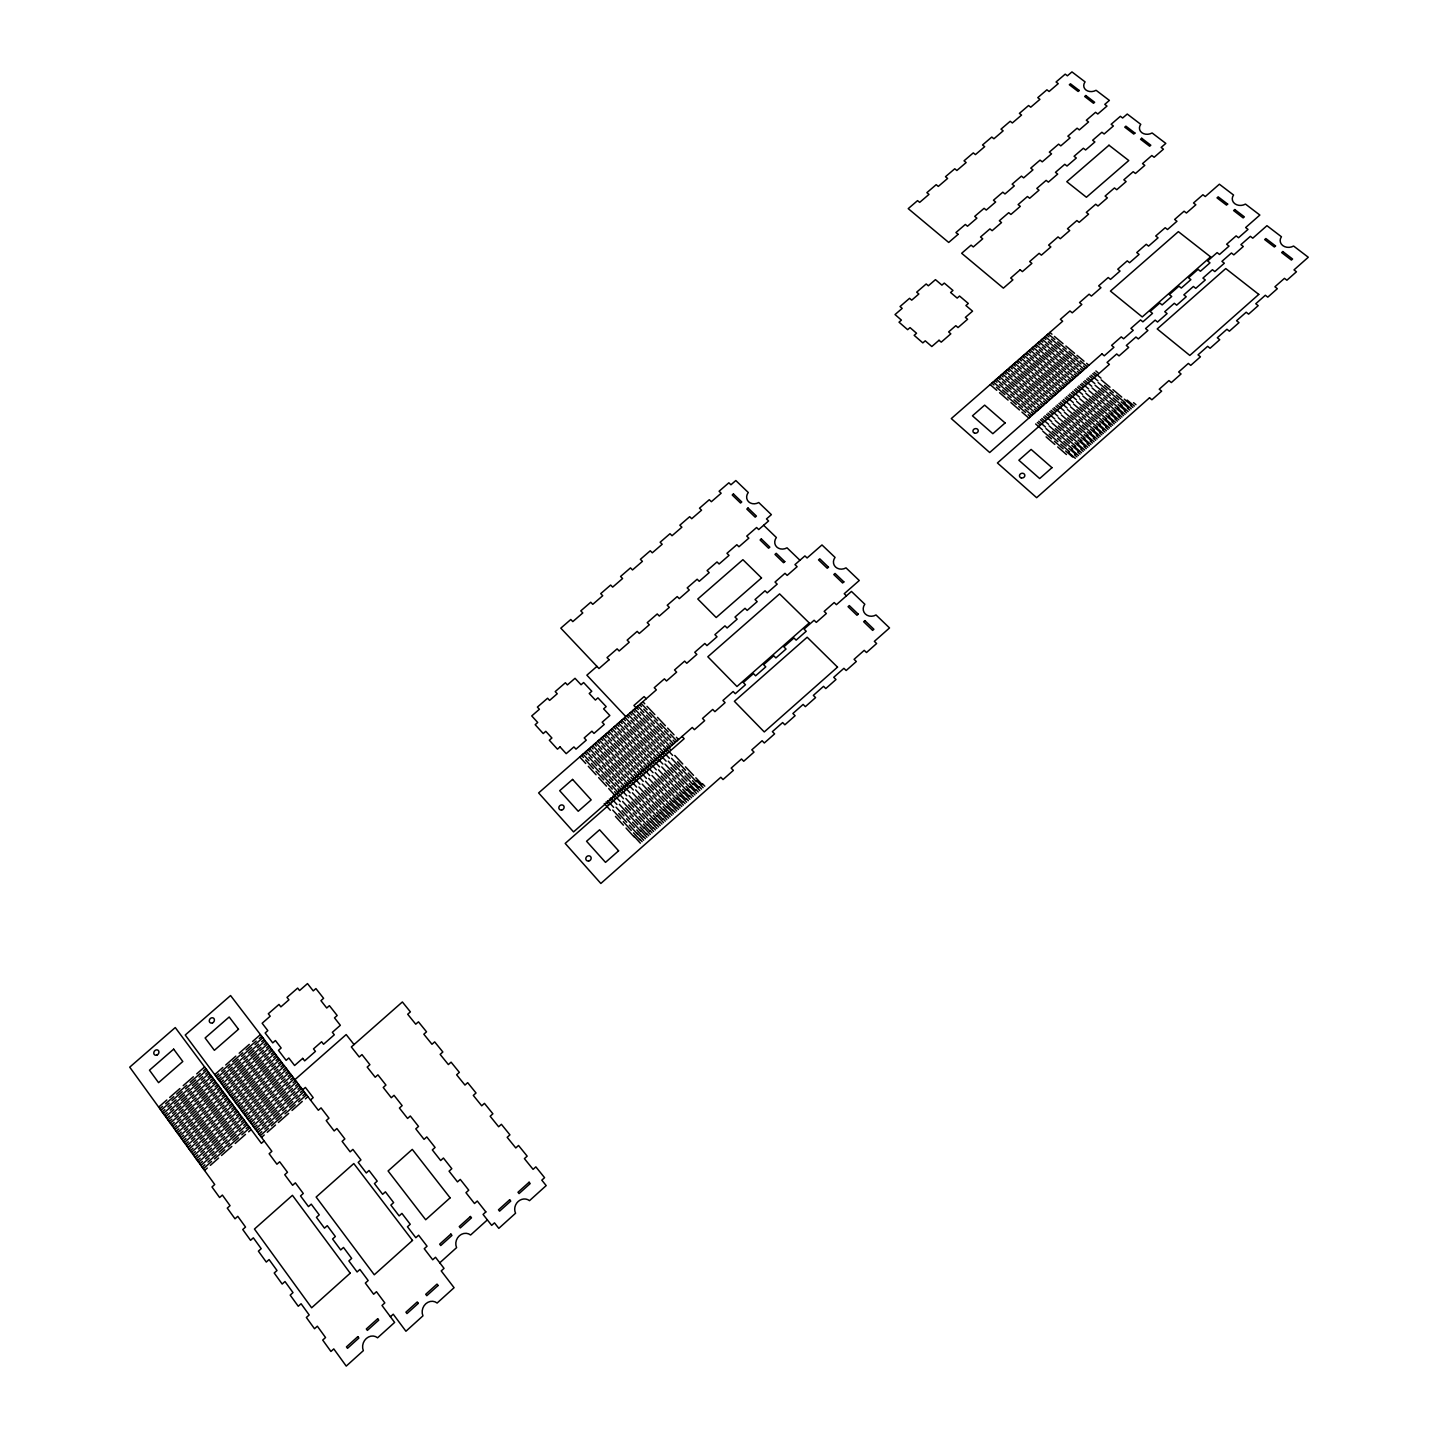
<?xml version="1.0" encoding="UTF-8"?>
<svg xmlns="http://www.w3.org/2000/svg" width="1438" height="1438" viewBox="0 0 1438 1438"><rect width="100%" height="100%" fill="white"/><g stroke="black" fill="none" stroke-linecap="round" stroke-linejoin="round"><path stroke-width="1.5" d="M439.776 1262.798L456.601 1247.627A9.796 8.808 -62 0 1 459.333 1235.799A9.796 8.808 -62 0 1 470.603 1235.008L487.374 1219.891M390.399 1316.759L393.239 1314.206L405.929 1331.246L422.952 1315.842A9.976 8.898 -64.9 0 1 425.774 1303.781A9.976 8.898 -64.9 0 1 437.116 1303.044L454.084 1287.711L441.214 1270.904L444.036 1268.37L435.516 1257.261L432.712 1259.778L424.246 1248.723L427.05 1246.207L418.62 1235.206L415.834 1237.723L407.457 1226.776L410.243 1224.277L401.921 1213.402L399.135 1215.901L390.866 1205.08L393.635 1202.599L385.402 1191.832L382.634 1194.313L374.437 1183.6L377.205 1181.137L369.045 1170.496L366.295 1172.959L358.188 1162.371L360.938 1159.927L352.885 1149.393L350.135 1151.838L342.118 1141.359L344.868 1138.932L336.887 1128.524L334.155 1130.951L326.21 1120.579L328.96 1118.171L321.051 1107.871L318.337 1110.28L230.565 995.545L185.232 1035.018L271.872 1151.317L269.14 1153.743L276.923 1164.205L279.673 1161.778L287.492 1172.276L284.742 1174.72L292.615 1185.289L295.365 1182.845L303.274 1193.468L300.524 1195.931L308.469 1206.608L311.237 1204.145L319.236 1214.876L316.45 1217.357L324.485 1228.16L327.271 1225.679L335.36 1236.536L332.573 1239.017L340.698 1249.946L343.502 1247.447L351.663 1258.412L348.877 1260.928L357.091 1271.965L359.895 1269.448L368.164 1280.539L365.342 1283.073L373.646 1294.236L376.468 1291.701L384.827 1302.918L382.005 1305.47L394.623 1322.421L377.583 1337.807A10.048 8.844 -65.5 0 0 366.277 1338.526A10.048 8.844 -65.5 0 0 363.347 1350.659L346.234 1366.1L333.778 1348.898L330.938 1351.468L322.705 1340.072L325.545 1337.52L317.331 1326.196L314.509 1328.748L306.366 1317.478L309.188 1314.943L301.081 1303.745L298.259 1306.261L290.188 1295.117L293.01 1292.6L284.994 1281.528L282.172 1284.044L274.209 1273.007L277.013 1270.509L269.086 1259.562L266.282 1262.061L258.391 1251.15L261.195 1248.669L253.34 1237.83L250.554 1240.311L242.752 1229.526L245.538 1227.063L237.773 1216.332L235.005 1218.795L227.276 1208.118L230.044 1205.673L222.369 1195.068L219.601 1197.512L211.979 1186.961L214.729 1184.517L129.726 1067.158L175.256 1027.559L261.392 1143.336L264.143 1140.927M261.5 1137.386L264.233 1134.977M267.27 1132.299L275.503 1125.019M278.397 1122.467L288.643 1113.443M292.022 1110.46L302.25 1101.436M305.377 1098.866L307.912 1096.637M310.482 1100.016L313.196 1097.625L305.395 1087.434L302.681 1089.824M240.883 1109.741L249.08 1102.533M251.974 1099.98L262.165 1091.029M265.527 1088.081L275.701 1079.129M279.062 1076.181L286.953 1069.243M192.638 1154.031L195.388 1151.622M198.426 1148.962L206.677 1141.7M209.571 1139.148L219.834 1130.142M223.214 1127.158L233.441 1118.171M236.587 1115.6L239.103 1113.371M242.141 1111.412L244.855 1109.022M247.875 1106.361L256.072 1099.171M258.966 1096.619L269.14 1087.667M272.519 1084.719L282.675 1075.768M285.785 1073.215L288.301 1071.022M193.788 1155.595L202.039 1148.333M204.951 1145.78L215.215 1136.757M218.594 1133.773L228.84 1124.768M232.237 1121.802L240.164 1114.81M243.292 1112.958L251.488 1105.75M254.382 1103.198L264.574 1094.246M267.953 1091.28L278.127 1082.329M281.488 1079.363L289.38 1072.424M195.011 1157.302L197.761 1154.894M200.799 1152.215L209.049 1144.972M211.961 1142.401L222.225 1133.396M225.604 1130.412L235.85 1121.406M238.978 1118.836L241.512 1116.607M244.55 1114.648L247.264 1112.239M250.284 1109.597L258.498 1102.371M261.374 1099.836L271.566 1090.867M274.946 1087.919L285.101 1078.967M288.229 1076.415L290.746 1074.204M196.161 1158.884L204.412 1151.604M207.324 1149.052L217.587 1140.01M220.985 1137.027L231.23 1128.021M234.628 1125.037L242.573 1118.045M245.7 1116.194L253.915 1108.968M256.791 1106.415L267.001 1097.446M270.38 1094.48L280.554 1085.528M283.915 1082.562L291.824 1075.624M197.383 1160.592L200.134 1158.183M203.171 1155.505L211.44 1148.225M214.352 1145.673L224.616 1136.649M227.995 1133.647L238.241 1124.642M241.386 1122.071L243.921 1119.842M246.959 1117.865L249.673 1115.475M252.711 1112.814L260.907 1105.588M263.801 1103.054L273.993 1094.084M277.372 1091.118L287.546 1082.167M290.674 1079.596L293.172 1077.386M198.534 1162.156L206.802 1154.876M209.714 1152.323L219.978 1143.282M223.375 1140.28L233.639 1131.257M237.036 1128.273L244.981 1121.281M248.109 1119.429L256.324 1112.185M259.217 1109.651L269.427 1100.663M272.807 1097.697L282.998 1088.728M286.36 1085.762L294.269 1078.806M294.916 1079.668L346.181 1034.569L354.036 1044.545M199.774 1163.863L202.506 1161.455M205.562 1158.776L213.831 1151.496M216.743 1148.944L227.006 1139.903M230.404 1136.919L240.649 1127.895M243.795 1125.307L246.329 1123.078M249.367 1121.119L252.099 1118.71M255.119 1116.05L263.334 1108.824M266.228 1106.271L276.42 1097.302M279.799 1094.318L289.991 1085.366M293.1 1082.796L295.617 1080.585M200.907 1165.445L209.193 1158.165M212.105 1155.595L222.387 1146.553M225.784 1143.552L236.048 1134.51M239.445 1131.526L247.39 1124.516M250.518 1122.665L258.75 1115.421M261.644 1112.886L271.854 1103.881M275.233 1100.915L285.425 1091.927M288.804 1088.961L296.713 1082.005M202.147 1167.171L204.897 1164.744M207.953 1162.066L216.221 1154.786M219.133 1152.215L229.415 1143.156M232.812 1140.172L243.058 1131.131M246.204 1128.56L248.738 1126.331M251.794 1124.354L254.508 1121.964M257.546 1119.285L265.76 1112.059M268.654 1109.507L278.864 1100.519M282.243 1097.536L292.435 1088.566M295.563 1085.996L298.079 1083.785M203.297 1168.735L211.566 1161.455M214.496 1158.884L224.777 1149.825M228.175 1146.823L238.456 1137.782M241.854 1134.78L249.817 1127.769M252.944 1125.918L261.177 1118.674M264.071 1116.122L274.281 1107.116M277.66 1104.132L287.87 1095.145M291.249 1092.179L299.158 1085.205M204.538 1170.46L207.288 1168.033M210.343 1165.355L218.612 1158.057M221.524 1155.487L231.806 1146.428M235.221 1143.444L245.485 1134.402M248.63 1131.814L251.165 1129.585M254.202 1127.608L256.935 1125.199M259.972 1122.539L268.187 1115.295M271.081 1112.742L281.309 1103.737M284.688 1100.753L294.88 1091.766M298.008 1089.213L300.524 1086.984M255.371 1129.154L263.603 1121.91M266.497 1119.357L276.725 1110.334M280.104 1107.368L290.314 1098.362M293.694 1095.397L301.621 1088.422M256.629 1130.861L259.361 1128.453M262.399 1125.774L270.614 1118.53M273.526 1115.978L283.753 1106.972M287.133 1103.989L297.324 1094.983M300.452 1092.413L302.987 1090.202M257.797 1132.425L266.03 1125.163M268.924 1122.593L279.17 1113.587M282.549 1110.603L292.759 1101.598M296.138 1098.614L304.065 1091.622M259.056 1134.115L261.788 1131.706M264.826 1129.028L273.058 1121.784M275.952 1119.213L286.198 1110.19M289.577 1107.224L299.787 1098.219M302.915 1095.648L305.431 1093.419M260.224 1135.678L268.475 1128.417M271.369 1125.846L281.614 1116.823M284.994 1113.839L295.221 1104.815M298.601 1101.832L306.528 1094.839M172.596 1126.367L180.811 1119.177M183.705 1116.643L193.896 1107.709M197.276 1104.744L207.449 1095.828M210.811 1092.88L218.72 1085.96M221.812 1084.126L229.972 1076.99M232.83 1074.474L242.968 1065.594M246.329 1062.646L256.431 1053.784M259.775 1050.854L267.63 1043.988M173.818 1128.039L176.55 1125.666M179.57 1123.006L187.767 1115.816M190.661 1113.282L200.853 1104.348M204.232 1101.4L214.406 1092.485M217.515 1089.932L220.032 1087.739M223.052 1085.78L225.748 1083.407M228.75 1080.783L236.911 1073.647M239.787 1071.13L249.906 1062.251M253.25 1059.321L263.37 1050.459M266.461 1047.925L268.96 1045.732M174.933 1129.585L183.147 1122.395M186.041 1119.86L196.251 1110.909M199.63 1107.961L209.804 1099.027M213.184 1096.08L221.075 1089.141M224.184 1087.308L232.345 1080.154M235.221 1077.637L245.359 1068.758M248.702 1065.81L258.84 1056.948M262.183 1054L270.02 1047.134M176.155 1131.275L178.887 1128.884M181.907 1126.224L190.122 1119.034M193.016 1116.499L203.207 1107.566M206.587 1104.6L216.761 1095.684M219.888 1093.132L222.405 1090.921M225.424 1088.961L228.121 1086.607M231.141 1083.964L239.283 1076.81M242.159 1074.294L252.297 1065.414M255.658 1062.466L265.76 1053.605M268.87 1051.07L271.369 1048.877M177.287 1132.82L185.502 1125.612M188.396 1123.078L198.606 1114.126M201.985 1111.161L212.177 1102.227M215.556 1099.261L223.447 1092.341M226.557 1090.489L234.718 1083.335M237.594 1080.819L247.749 1071.921M251.093 1068.973L261.231 1060.094M264.574 1057.164L272.429 1050.279M178.51 1134.51L181.224 1132.119M184.262 1129.459L192.476 1122.251M195.37 1119.717L205.58 1110.765M208.941 1107.817L219.133 1098.866M222.261 1096.313L224.777 1094.12M227.797 1092.161L230.511 1089.788M233.513 1087.146L241.674 1079.992M244.55 1077.475L254.688 1068.578M258.049 1065.63L268.169 1056.75M271.279 1054.216L273.777 1052.023M179.624 1136.056L187.857 1128.848M190.751 1126.314L200.96 1117.344M204.34 1114.378L214.55 1105.427M217.911 1102.479L225.838 1095.54M228.93 1093.689L237.108 1086.517M239.984 1084L250.14 1075.085M253.501 1072.155L263.639 1063.257M266.983 1060.309L274.838 1053.425M180.846 1137.746L183.579 1135.355M186.616 1132.695L194.831 1125.487M197.725 1122.952L207.935 1113.983M211.314 1111.017L221.506 1102.083M224.634 1099.513L227.15 1097.32M230.17 1095.361L232.884 1092.97M235.904 1090.328L244.065 1083.174M246.941 1080.639L257.096 1071.741M260.44 1068.793L270.578 1059.914M273.687 1057.379L276.186 1055.168M181.979 1139.309L190.211 1132.083M193.105 1129.531L203.333 1120.562M206.713 1117.596L216.922 1108.644M220.302 1105.678L228.211 1098.74M231.32 1096.888L239.499 1089.716M242.375 1087.182L252.531 1078.266M255.892 1075.318L266.03 1066.421M269.391 1063.473L277.264 1056.571M183.201 1140.999L185.933 1138.608M188.971 1135.93L197.186 1128.722M200.08 1126.17L210.308 1117.2M213.687 1114.234L223.897 1105.283M227.024 1102.73L229.541 1100.519M232.561 1098.56L235.275 1096.169M238.295 1093.527L246.455 1086.355M249.331 1083.839L259.487 1074.923M262.848 1071.975L272.986 1063.077M276.096 1060.525L278.595 1058.332M184.334 1142.545L192.566 1135.319M195.46 1132.785L205.688 1123.797M209.085 1120.831L219.295 1111.862M222.674 1108.896L230.601 1101.939M233.711 1100.088L241.89 1092.916M244.766 1090.381L254.939 1081.448M258.301 1078.5L268.439 1069.584M271.8 1066.654L279.673 1059.734M185.556 1144.253L188.288 1141.844M191.326 1139.184L199.558 1131.958M202.452 1129.405L212.68 1120.436M216.06 1117.452L226.269 1108.5M229.397 1105.93L231.931 1103.719M234.951 1101.76L237.665 1099.387M240.685 1096.727L248.864 1089.555M251.74 1087.02L261.896 1078.105M265.257 1075.157L275.413 1066.241M278.523 1063.689L281.021 1061.496M186.688 1145.798L194.921 1138.572M197.833 1136.02L208.061 1127.033M211.458 1124.049L221.668 1115.079M225.047 1112.113L232.992 1105.139M236.102 1103.305L244.28 1096.115M247.174 1093.581L257.348 1084.647M260.709 1081.682L270.865 1072.766M274.227 1069.818L282.1 1062.898M187.911 1147.506L190.643 1145.097M193.681 1142.437L201.931 1135.193M204.825 1132.659L215.053 1123.653M218.45 1120.687L228.66 1111.718M231.788 1109.147L234.322 1106.936M237.342 1104.977L240.056 1102.587M243.076 1099.944L251.255 1092.754M254.149 1090.22L264.304 1081.286M267.684 1078.338L277.822 1069.423M280.931 1066.87L283.448 1064.659M189.043 1149.07L197.294 1141.826M200.188 1139.273L210.451 1130.268M213.831 1127.284L224.058 1118.297M227.438 1115.331L235.383 1108.356M238.492 1106.505L246.689 1099.315M249.565 1096.781L259.757 1087.829M263.118 1084.881L273.274 1075.948M276.635 1073L284.526 1066.079M190.283 1150.76L193.016 1148.369M196.053 1145.691L204.304 1138.447M207.198 1135.894L217.444 1126.907M220.823 1123.923L231.051 1114.935M234.178 1112.365L236.713 1110.154M239.751 1108.195L242.465 1105.804M245.485 1103.144L253.663 1095.954M256.557 1093.419L266.731 1084.468M270.092 1081.52L280.248 1072.586M283.358 1070.052L285.874 1067.841M191.416 1152.323L199.666 1145.079M202.56 1142.527L212.824 1133.504M216.221 1130.538L226.449 1121.532M229.828 1118.566L237.773 1111.592M158.665 1107.116L166.826 1099.962M169.702 1097.446L179.876 1088.566M183.219 1085.636L193.375 1076.774M196.718 1073.844L204.591 1066.978M159.87 1108.77L162.566 1106.397M165.586 1103.773L173.764 1096.637M176.64 1094.12L186.796 1085.241M190.14 1082.311L200.277 1073.449M203.387 1070.915L205.886 1068.722M160.966 1110.298L169.145 1103.162M172.039 1100.627L182.195 1091.748M185.556 1088.818L195.712 1079.938M199.055 1077.008L206.928 1070.124M162.188 1111.969L164.885 1109.597M167.904 1106.954L176.083 1099.818M178.959 1097.302L189.133 1088.404M192.476 1085.474L202.632 1076.613M205.724 1074.078L208.24 1071.885M163.285 1113.497L171.482 1106.343M174.358 1103.827L184.531 1094.929M187.893 1091.981L198.049 1083.102M201.41 1080.172L209.283 1073.287M164.507 1115.169L167.221 1112.796M170.241 1110.154L178.42 1103M181.296 1100.483L191.47 1091.586M194.831 1088.656L204.969 1079.776M208.079 1077.242L210.595 1075.049M165.604 1116.715L173.8 1109.543M176.694 1107.026L186.868 1098.111M190.229 1095.163L200.385 1086.283M203.747 1083.335L211.638 1076.451M214.729 1074.617L222.854 1067.499M225.73 1064.983L235.832 1056.139M239.175 1053.209L249.277 1044.383M252.621 1041.454L260.44 1034.605M166.826 1118.387L169.54 1116.014M172.56 1113.371L180.739 1106.199M183.633 1103.683L193.806 1094.767M197.168 1091.819L207.324 1082.94M210.433 1080.405L212.95 1078.212M215.952 1076.253L218.648 1073.898M221.65 1071.274L229.792 1064.156M232.65 1061.639L242.752 1052.796M246.096 1049.884L256.198 1041.04M259.289 1038.524L261.77 1036.349M167.94 1119.914L176.137 1112.742M179.013 1110.226L189.205 1101.31M192.566 1098.362L202.74 1089.465M206.101 1086.517L213.992 1079.614M217.084 1077.781L225.227 1070.645M228.085 1068.146L238.205 1059.285M241.566 1056.355L251.668 1047.511M254.993 1044.581L262.83 1037.733M169.145 1121.604L171.877 1119.213M174.897 1116.571L183.075 1109.399M185.969 1106.883L196.143 1097.967M199.523 1095.019L209.678 1086.121M212.788 1083.569L215.305 1081.376M218.306 1079.435L221.021 1077.062M224.022 1074.438L232.147 1067.32M235.023 1064.803L245.143 1055.941M248.486 1053.011L258.588 1044.168M261.68 1041.651L264.161 1039.458M170.259 1123.132L178.474 1115.96M181.35 1113.425L191.542 1104.51M194.921 1101.544L205.095 1092.646M208.456 1089.698L216.347 1082.778M219.439 1080.945L227.599 1073.809M230.457 1071.292L240.595 1062.43M243.939 1059.5L254.041 1050.639M257.384 1047.727L265.221 1040.86M171.482 1124.822L174.196 1122.431M177.233 1119.789L185.43 1112.599M188.306 1110.082L198.498 1101.149M201.877 1098.201L212.033 1089.303M215.161 1086.751L217.659 1084.558M220.679 1082.598L223.375 1080.244M226.377 1077.601L234.538 1070.465M237.396 1067.967L247.516 1059.087M250.877 1056.157L260.979 1047.313M264.071 1044.779L266.569 1042.604M596.95 666.387L586.866 675.177L625.818 716.609M1049.848 332.412L1051.969 334.191M1054.414 336.42L1063.024 343.628M1065.882 346.019L1074.545 353.281M1077.008 355.33L1084 361.19M1086.589 363.347L1088.908 365.306M1095.882 370.95L1098.057 372.766M1133.557 402.676L1135.948 404.671M1048.158 333.886L1054.827 339.476M1057.667 341.867L1066.295 349.092M1069.153 351.483L1077.835 358.763M1080.298 360.83L1087.308 366.708M1094.174 372.46L1101.005 378.176M1127.14 400.07L1134.33 406.091M1101.184 379.83L1109.992 387.199M1112.904 389.644L1121.748 397.068M1124.264 399.171L1131.418 405.157M1046.81 335.072L1048.931 336.852M1092.808 373.646L1094.983 375.48M1051.376 339.08L1059.986 346.306M1062.826 348.697L1071.49 355.959M1073.952 358.008L1080.945 363.868M1083.533 366.043L1085.852 368.002M1130.466 405.408L1132.856 407.403M1104.528 385.366L1113.354 392.772M1116.283 395.216L1125.145 402.658M1045.12 336.546L1051.771 342.136M1054.611 344.527L1063.239 351.771M1066.097 354.161L1074.779 361.441M1077.242 363.508L1084.252 369.404M1091.1 375.156L1097.931 380.89M1124.049 402.802L1131.239 408.823M1098.129 382.526L1106.918 389.896M1109.848 392.34L1118.692 399.782M1121.191 401.885L1128.345 407.889M1043.772 337.732L1045.875 339.512M1089.752 376.343L1091.909 378.176M1048.338 341.741L1056.93 348.967M1059.788 351.375L1068.434 358.637M1070.897 360.704L1077.871 366.564M1080.459 368.739L1082.778 370.68M1127.374 408.14L1129.747 410.136M1101.472 388.08L1110.28 395.468M1113.21 397.931L1122.071 405.39M1042.065 339.206L1048.733 344.814M1051.573 347.187L1060.183 354.449M1063.042 356.84L1071.723 364.138M1074.186 366.205L1081.178 372.1M1088.045 377.852L1094.857 383.587M1120.957 405.534L1128.147 411.574M1095.073 385.222L1103.863 392.61M1106.775 395.055L1115.618 402.496M1118.117 404.599L1125.253 410.603M1040.717 340.393L1042.838 342.172M1045.282 344.419L1053.874 351.645M1056.732 354.036L1065.378 361.315M1067.823 363.383L1074.815 369.26M1077.404 371.435L1079.722 373.377M1086.679 379.057L1088.854 380.872M1124.282 410.873L1126.655 412.886M1098.416 390.777L1107.206 398.182M1110.136 400.645L1118.998 408.104M1039.027 341.867L1045.678 347.475M1048.518 349.865L1057.128 357.109M1059.986 359.518L1068.668 366.816M1071.112 368.901L1078.123 374.797M1084.971 380.549L1091.784 386.301M1117.865 408.266L1125.055 414.306M1092.017 387.918L1100.789 395.306M1103.701 397.769L1112.545 405.21M1115.043 407.314L1122.179 413.335M1037.679 343.053L1039.8 344.832M1083.605 381.753L1085.78 383.587M1042.244 347.079L1050.819 354.323M1053.677 356.714L1062.322 363.994M1064.767 366.061L1071.759 371.957M1074.33 374.132L1076.649 376.073M1121.191 413.605L1123.563 415.618M1095.343 393.473L1104.132 400.896M1107.062 403.359L1115.924 410.819M1035.989 344.527L1042.64 350.135M1045.48 352.544L1054.072 359.788M1056.93 362.214L1065.594 369.512M1068.057 371.579L1075.049 377.493M1081.897 383.263L1088.71 389.015M1114.774 410.998L1121.946 417.038M1088.943 390.615L1097.715 398.02M1100.627 400.465L1109.453 407.925M1111.969 410.046L1119.106 416.049M1034.641 345.713L1036.744 347.493M1080.531 384.467L1082.706 386.283M1039.189 349.74L1047.781 356.983M1050.621 359.392L1059.249 366.69M1061.711 368.757L1068.686 374.635M1071.256 376.81L1073.575 378.769M1118.081 416.355L1120.472 418.35M1092.269 396.187L1101.077 403.611M1103.989 406.073L1112.832 413.551M1032.933 347.187L1039.584 352.813M1042.424 355.204L1051.016 362.466M1053.874 364.893L1062.538 372.208M1064.983 374.275L1071.975 380.189M1078.824 385.959L1085.636 391.711M1111.682 413.731L1118.854 419.788M1085.888 393.311L1094.642 400.717M1097.554 403.179L1106.379 410.639M1108.896 412.76L1116.014 418.782M1031.585 348.373L1033.706 350.153M1036.151 352.418L1044.725 359.662M1047.565 362.07L1056.193 369.368M1058.638 371.435L1065.612 377.331M1068.2 379.524L1070.519 381.483M1077.457 387.164L1079.614 388.997M1114.989 419.087L1117.362 421.1M1089.213 398.883L1098.003 406.325M1100.915 408.787L1109.759 416.265M1029.896 349.865L1036.528 355.474M1039.368 357.882L1047.96 365.162M1050.819 367.571L1059.464 374.887M1061.927 376.972L1068.919 382.885M1075.75 388.673L1082.562 394.425M1108.59 416.463L1115.744 422.538M1082.814 396.007L1091.586 403.431M1094.48 405.893L1103.305 413.353M1105.804 415.474L1112.94 421.514M1028.547 351.034L1030.651 352.831M1074.384 389.878L1076.541 391.711M1033.095 355.078L1041.669 362.34M1044.509 364.749L1053.137 372.065M1055.582 374.132L1062.556 380.027M1065.127 382.22L1067.445 384.18M1111.898 421.837L1114.27 423.851M1086.139 401.597L1094.911 409.039M1097.841 411.502L1106.667 418.997M1026.84 352.526L1033.473 358.152M1036.313 360.561L1044.905 367.84M1047.763 370.249L1056.409 377.583M1058.853 379.668L1065.846 385.582M1072.676 391.37L1079.471 397.14M1105.498 419.195L1112.653 425.271M1079.74 398.721L1088.512 406.145M1091.406 408.608L1100.232 416.085M1102.73 418.206L1109.848 424.246M1025.492 353.712L1027.595 355.492M1071.31 392.574L1073.467 394.407M1030.039 357.756L1038.613 365.018M1041.454 367.427L1050.064 374.743M1052.508 376.828L1059.482 382.724M1062.053 384.917L1064.372 386.876M1108.788 424.57L1111.161 426.583M1083.066 404.294L1091.837 411.753M1094.749 414.216L1103.593 421.711M1023.784 355.186L1030.417 360.83M1033.257 363.221L1041.849 370.519M1044.689 372.945L1053.335 380.279M1055.78 382.364L1062.772 388.278M1069.584 394.084L1076.397 399.854M1102.389 421.945L1109.543 428.021M1076.685 401.418L1085.438 408.859M1088.332 411.322L1097.14 418.8M1099.639 420.921L1106.757 426.978M1022.436 356.372L1024.539 358.17M1026.984 360.417L1035.54 367.697M1038.38 370.105L1047.008 377.439M1049.452 379.506L1056.409 385.42M1058.979 387.613L1061.298 389.572M1068.218 395.288L1070.393 397.122M1105.696 427.32L1108.069 429.333M1079.992 407.008L1088.764 414.468M1091.676 416.948L1100.501 424.444M1020.746 357.864L1027.361 363.49M1030.201 365.899L1038.775 373.197M1041.633 375.624L1050.261 382.975M1052.706 385.06L1059.68 390.992M1066.511 396.798L1073.305 402.568M1099.297 424.677L1106.451 430.771M1073.611 404.114L1082.365 411.556M1085.259 414.036L1094.066 421.532M1096.565 423.653L1103.665 429.71M1019.38 359.033L1021.501 360.83M1065.145 398.002L1067.302 399.836M1023.928 363.095L1032.484 370.375M1035.324 372.802L1043.934 380.117M1046.379 382.202L1053.335 388.134M1055.905 390.309L1058.224 392.286M1102.587 430.052L1104.959 432.083M1076.918 409.722L1085.69 417.182M1088.602 419.662L1097.428 427.176M1017.691 360.525L1024.305 366.169M1027.145 368.577L1035.72 375.893M1038.56 378.32L1047.188 385.672M1049.65 387.757L1056.606 393.688M1063.437 399.512L1070.232 405.3M1096.187 427.428L1103.341 433.521M1070.537 406.828L1079.273 414.27M1082.185 416.75L1090.975 424.246M1093.473 426.385L1100.573 432.443M1016.342 361.711L1018.446 363.508M1020.872 365.773L1029.428 373.053M1032.268 375.48L1040.86 382.814M1043.305 384.899L1050.261 390.83M1052.832 393.023L1055.133 394.983M1062.071 400.717L1064.228 402.55M1099.477 432.802L1101.85 434.833M1073.844 412.418L1082.598 419.896M1085.51 422.377L1094.336 429.908M1014.635 363.203L1021.25 368.847M1024.09 371.256L1032.646 378.571M1035.504 380.998L1044.114 388.368M1046.576 390.453L1053.533 396.403M1060.345 402.209L1067.14 408.015M1093.096 430.16L1100.232 436.253M1067.463 409.524L1076.199 416.984M1079.093 419.465L1087.901 426.978M1090.381 429.099L1097.482 435.175M1013.287 364.389L1015.39 366.169M1058.979 403.413L1061.136 405.264M1017.816 368.434L1026.355 375.749M1029.195 378.158L1037.805 385.51M1040.231 387.595L1047.188 393.527M1049.758 395.72L1052.059 397.697M1096.385 435.552L1098.74 437.583M1070.771 415.133L1079.525 422.628M1082.437 425.109L1091.244 432.64M1011.579 365.863L1018.194 371.525M1021.016 373.934L1029.59 381.268M1032.43 383.694L1041.04 391.064M1043.503 393.149L1050.459 399.099M1057.272 404.923L1064.048 410.729M1089.986 432.91L1097.122 439.003M1064.39 412.239L1073.125 419.716M1076.019 422.179L1084.809 429.71M1087.308 431.831L1094.39 437.907M1010.231 367.05L1012.334 368.847M1014.761 371.112L1023.299 378.428M1026.139 380.854L1034.731 388.206M1037.158 390.291L1044.114 396.223M1046.666 398.434L1048.985 400.393M1055.905 406.127L1058.062 407.979M1093.275 438.302L1095.648 440.334M1067.697 417.847L1076.433 425.342M1079.345 427.823L1088.153 435.372M1008.523 368.541L1015.138 374.204M1017.96 376.612L1026.516 383.946M1029.356 386.391L1037.966 393.76M1040.411 395.863L1047.367 401.813M1054.18 407.637L1060.956 413.443M1086.876 435.66L1094.012 441.754M1061.316 414.953L1070.034 422.43M1072.946 424.911L1081.718 432.425M1084.216 434.564L1091.298 440.639M1007.175 369.728L1009.26 371.525M1011.705 373.79L1020.225 381.106M1023.065 383.533L1031.657 390.902M1034.084 392.987L1041.022 398.937M1043.593 401.13L1045.893 403.107M1052.814 408.841L1054.971 410.693M1090.166 441.053L1092.521 443.084M1064.605 420.561L1073.359 428.057M1076.253 430.555L1085.061 438.105M1005.468 371.22L1012.064 376.882M1014.886 379.308L1023.443 386.642M1026.283 389.069L1034.893 396.457M1037.337 398.56L1044.294 404.527M1051.088 410.351L1057.865 416.175M1083.785 438.392L1090.903 444.522M1058.242 417.667L1066.96 425.145M1069.854 427.625L1078.626 435.157M1081.124 437.296L1088.207 443.389M1004.101 372.406L1006.205 374.204M1049.722 411.556L1051.879 413.407M1008.631 376.468L1017.169 383.802M1019.991 386.229L1028.583 393.599M1031.01 395.684L1037.948 401.633M1040.519 403.844L1042.82 405.822M1087.056 443.803L1089.411 445.834M1061.532 423.275L1070.267 430.789M1073.179 433.287L1081.969 440.837M1002.412 373.88L1009.009 379.56M1011.831 381.987L1020.387 389.339M1023.209 391.765L1031.819 399.171M1034.264 401.256L1041.202 407.242M1048.014 413.083L1054.773 418.889M1080.675 441.142L1087.793 447.272M1055.168 420.363L1063.868 427.859M1066.762 430.357L1075.534 437.889M1078.033 440.028L1085.115 446.122M1001.046 375.066L1003.149 376.882M1005.575 379.147L1014.096 386.48M1016.936 388.925L1025.51 396.295M1027.936 398.38L1034.875 404.348M1037.427 406.541L1039.728 408.536M1046.63 414.288L1048.787 416.139M1083.946 446.553L1086.301 448.584M1058.44 425.99L1067.176 433.521M1070.088 436.002L1078.877 443.569M999.338 376.558L1005.953 382.238M1008.757 384.665L1017.313 392.017M1020.135 394.461L1028.745 401.867M1031.172 403.97L1038.128 409.938M1044.923 415.798L1051.681 421.622M1077.565 443.893L1084.683 450.022M1052.077 423.078L1060.795 430.591M1063.689 433.072L1072.442 440.621M1074.941 442.76L1082.005 448.854M997.99 377.745L1000.075 379.56M1043.557 417.002L1045.696 418.853M1002.502 381.825L1011.022 389.177M1013.862 391.603L1022.436 398.991M1024.863 401.094L1031.783 407.062M1034.353 409.255L1036.654 411.25M1080.837 449.303L1083.191 451.334M1055.366 428.722L1064.102 436.235M1066.996 438.734L1075.768 446.301M996.282 379.237L1002.879 384.935M1005.701 387.361L1014.239 394.713M1017.061 397.158L1025.654 404.563M1028.098 406.666L1035.036 412.652M1041.831 418.512L1048.59 424.336M1074.456 446.643L1081.574 452.772M1049.003 425.792L1057.703 433.305M1060.597 435.804L1069.351 443.353M1071.831 445.492L1078.913 451.604M994.916 380.423L997.019 382.238M999.446 384.521L1007.966 391.855M1010.788 394.3L1019.344 401.687M1021.789 403.79L1028.709 409.758M1031.262 411.969L1033.562 413.964M1040.465 419.716L1042.604 421.568M1077.709 452.053L1080.082 454.102M1052.274 431.436L1061.01 438.967M1063.904 441.466L1072.676 449.051M993.227 381.915L999.805 387.613M1002.628 390.04L1011.166 397.409M1013.988 399.854L1022.58 407.278M1025.024 409.381L1031.945 415.366M1038.739 421.226L1045.498 427.068M1071.346 449.393L1078.446 455.54M1045.911 428.506L1054.611 436.038M1057.505 438.518L1066.259 446.086M1068.74 448.243L1075.822 454.354M991.861 383.101L993.964 384.917M1037.373 422.448L1039.512 424.3M996.372 387.199L1004.892 394.551M1007.714 396.996L1016.271 404.402M1018.697 406.487L1025.618 412.472M1028.17 414.683L1030.471 416.678M1074.599 454.821L1076.954 456.853M1049.201 434.15L1057.919 441.7M1060.813 444.198L1069.584 451.784M990.153 384.593L996.75 390.291M999.554 392.736L1008.074 400.106M1010.914 402.55L1019.488 409.974M1021.933 412.095L1028.871 418.081M1035.648 423.958L1042.406 429.8M1068.218 452.143L1075.336 458.291M1042.838 431.238L1051.52 438.752M1054.414 441.25L1063.167 448.818M1065.648 450.975L1072.712 457.086M1046.109 436.882L1054.827 444.432M1057.703 446.93L1066.475 454.534M846.443 595.853L844.232 593.714L859.259 580.503L846.011 567.866A8.628 7.603 -21.2 0 1 835.55 567.003A8.628 7.603 -21.2 0 1 835.047 557.405L821.979 544.948L807.078 557.98L804.921 555.913L794.962 564.613L797.119 566.698L787.161 575.416L785.004 573.313L775.028 582.048L777.185 584.152L767.191 592.887L765.052 590.784L755.04 599.538L757.179 601.641L747.167 610.413L745.028 608.292L734.998 617.064L737.137 619.185L727.089 627.993L724.968 625.854L714.902 634.643L717.023 636.8L706.939 645.608L704.836 643.469L694.752 652.277L696.855 654.434L686.753 663.278L684.65 661.121L674.53 669.964L676.633 672.139L666.495 681.001L664.41 678.826L654.254 687.706L656.357 689.881L538.621 792.931L573.546 831.919L692.271 727.448L694.41 729.677L704.656 720.672L702.517 718.443L712.727 709.437L714.884 711.666L725.076 702.679L722.937 700.468L733.128 691.498L735.285 693.709L745.459 684.74L743.284 682.547L753.44 673.613L755.615 675.806L765.771 666.873L763.596 664.68L773.734 655.764L775.909 657.939L786.029 649.041L783.836 646.866L793.938 637.987L796.131 640.144L806.215 631.264L804.04 629.107L814.106 620.245L816.299 622.384L826.365 613.523L824.172 611.384L834.202 602.54L836.413 604.679L851.458 591.431L864.813 604.23A8.736 7.783 -20.3 0 0 865.37 614.026A8.736 7.783 -20.3 0 0 876.012 614.961L889.529 627.939L874.358 641.366L876.623 643.541L866.485 652.528L864.22 650.336L854.082 659.323L856.329 661.516L846.155 670.521L843.908 668.311L833.734 677.316L835.981 679.527L825.789 688.55L823.543 686.339L813.351 695.381L815.58 697.592L805.352 706.651L803.123 704.422L792.895 713.482L795.106 715.729L784.86 724.806L782.649 722.559L772.386 731.636L774.597 733.883L764.297 742.997L762.104 740.732L751.804 749.845L753.997 752.11L743.698 761.259L741.505 758.976L731.169 768.108L733.362 770.391L723.026 779.558L720.833 777.257L600.85 883.471L565.188 843.423L684.164 738.701L682.025 736.454M763.65 525.265L776.376 537.524A8.538 7.46 -23.4 0 0 776.754 546.997A8.538 7.46 -23.4 0 0 787.035 547.824L799.941 560.263M646.183 698.778L644.098 696.585L633.924 705.483L636.009 707.694M642.822 701.726L644.763 703.757M646.992 706.328L654.847 714.614M657.472 717.364L665.381 725.705M667.627 728.077L674.027 734.818M676.399 737.299L678.52 739.545M641.042 703.29L647.136 709.707M649.724 712.457L657.615 720.762M660.24 723.53L668.167 731.888M670.414 734.279L676.831 741.037M639.604 704.53L641.546 706.579M643.775 709.15L651.63 717.436M654.236 720.186L662.145 728.545M664.392 730.917L670.791 737.658M673.146 740.157L675.285 742.403M637.825 706.094L643.9 712.529M646.507 715.279L654.38 723.602M657.004 726.37L664.931 734.746M667.178 737.119L673.595 743.877M636.405 707.352L638.328 709.401M640.557 711.954L648.412 720.276M651.019 723.026L658.928 731.385M661.174 733.757L667.556 740.516M669.91 742.997L672.031 745.244M634.607 708.916L640.683 715.351M643.289 718.101L651.162 726.424M653.769 729.192L661.696 737.586M663.943 739.959L670.342 746.735M633.187 710.156L635.111 712.205M668.257 747.221L670.234 749.306M702.625 783.854L704.8 786.155M637.34 714.776L645.177 723.098M647.783 725.848L655.692 734.225M657.939 736.598L664.32 743.356M666.675 745.855L668.796 748.102M674.746 755.453L682.78 763.973M685.441 766.796L693.529 775.352M695.812 777.796L702.355 784.699M631.39 711.738L637.465 718.173M640.054 720.923L647.927 729.264M650.533 732.032L658.46 740.426M660.707 742.817L672.678 755.417M696.531 780.708L703.092 787.664M677.568 761.727L685.602 770.265M688.281 773.105L696.387 781.697M664.985 750.079L666.962 752.182M629.97 712.978L631.893 715.028M634.122 717.598L641.959 725.92M644.566 728.689L652.457 737.065M654.703 739.438L661.067 746.214M663.421 748.713L665.542 750.96M699.335 786.748L701.51 789.067M671.492 758.311L679.527 766.831M682.187 769.672L690.258 778.246M692.559 780.672L699.084 787.593M628.172 714.542L634.248 720.995M636.836 723.745L644.691 732.104M647.316 734.872L655.225 743.266M657.472 745.657L669.407 758.293M693.242 783.62L699.803 790.576M674.296 764.603L682.349 773.141M685.027 775.981L693.116 784.591M626.752 715.8L628.676 717.85M661.732 752.955L663.709 755.058M630.887 720.42L638.724 728.76M641.33 731.529L649.221 739.905M651.45 742.296L657.831 749.054M660.186 751.571L662.307 753.818M696.046 789.66L698.221 791.979M668.239 761.187L676.255 769.707M678.916 772.548L686.987 781.122M689.287 783.566L695.812 790.487M624.955 717.364L631.012 723.817M633.601 726.585L641.456 734.944M644.08 737.712L651.971 746.124M654.218 748.515L666.136 761.169M689.952 786.514L696.513 793.488M671.043 767.479L679.078 776.017M681.756 778.857L689.845 787.467M623.517 718.623L625.458 720.672M627.669 723.242L635.506 731.583M638.095 734.351L645.986 742.745M648.214 745.136L654.578 751.912M656.932 754.411L660.437 757.934M692.756 792.572L694.931 794.89M664.985 764.045L673.002 772.583M675.662 775.424L683.733 784.016M686.016 786.442L692.541 793.399M621.737 720.186L627.795 726.639M630.383 729.408L638.238 737.766M640.845 740.552L648.736 748.964M650.983 751.355L662.864 764.045M686.663 789.426L693.224 796.4M667.789 770.337L675.824 778.911M678.484 781.751L686.573 790.361M620.299 721.445L622.223 723.494M655.207 758.689L657.184 760.81M624.434 726.064L632.271 734.423M634.859 737.191L642.732 745.603M644.979 747.976L651.342 754.77M653.697 757.269L655.8 759.534M689.467 795.484L691.642 797.802M661.732 766.921L669.749 775.459M672.409 778.3L680.462 786.892M682.744 789.336L689.251 796.293M618.502 723.008L624.559 729.479M627.148 732.23L635.003 740.606M637.591 743.392L645.5 751.822M647.729 754.213L659.593 766.921M683.392 792.32L689.934 799.312M664.536 773.213L672.553 781.787M675.231 784.627L683.302 793.255M617.082 724.267L619.005 726.316M621.216 728.904L629.035 737.263M631.624 740.031L639.497 748.443M641.725 750.834L648.089 757.628M650.443 760.127L653.913 763.686M686.178 798.396L688.353 800.714M658.478 769.779L666.477 778.335M669.137 781.176L677.19 789.786M679.473 792.23L685.98 799.186M615.284 725.831L621.342 732.302M623.912 735.07L631.749 743.446M634.356 746.232L642.247 754.68M644.494 757.071L656.339 769.815M680.102 795.232L686.627 802.224M661.264 776.089L669.299 784.663M671.959 787.521L680.03 796.149M613.846 727.089L615.77 729.138M648.664 764.441L650.641 766.562M617.981 731.726L625.8 740.085M628.388 742.871L636.261 751.283M638.49 753.674L644.835 760.486M647.19 763.003L649.311 765.25M682.888 801.308L685.063 803.626M655.225 772.655L663.224 781.211M665.866 784.052L673.919 792.68M676.202 795.124L682.708 802.08M612.049 728.653L618.106 735.142M620.695 737.91L628.514 746.286M631.12 749.072L638.993 757.52M641.24 759.929L653.05 772.691M676.813 798.144L683.338 805.154M658.011 778.965L666.028 787.557M668.688 790.397L676.741 799.043M610.629 729.911L612.552 731.96M614.763 734.548L622.564 742.925M625.153 745.711L633.008 754.141M635.236 756.532L641.582 763.344M643.936 765.861L647.37 769.438M679.599 804.219L681.756 806.538M651.953 775.531L659.952 784.087M662.594 786.946L670.647 795.574M672.93 798.018L679.419 804.992M608.831 731.475L614.871 737.964M617.459 740.732L625.278 749.144M627.885 751.93L635.758 760.378M637.987 762.787L649.778 775.585M673.505 801.056L680.048 808.066M654.739 781.841L662.756 790.433M665.417 793.291L673.469 801.955M607.393 732.733L609.317 734.8M642.139 770.193L644.098 772.314M611.527 737.388L619.329 745.765M621.917 748.551L629.772 756.981M632.001 759.39L638.346 766.202M640.683 768.719L642.786 770.984M676.291 807.131L678.466 809.468M648.7 778.389L656.681 786.981M659.341 789.822L667.376 798.467M669.659 800.912L676.148 807.886M605.596 734.297L611.635 740.804M614.224 743.572L622.043 751.984M624.631 754.77L632.504 763.236M634.733 765.645L646.507 778.461M670.216 803.968L676.741 810.978M651.486 784.717L659.485 793.327M662.145 796.185L670.198 804.849M604.176 735.555L606.081 737.622M608.292 740.211L616.093 748.605M618.682 751.391L626.519 759.839M628.748 762.23L635.093 769.06M637.429 771.577L640.827 775.19M673.002 810.043L675.159 812.38M645.446 781.265L653.409 789.857M656.07 792.715L664.086 801.361M666.369 803.806L672.858 810.798M602.378 737.137L608.4 743.626M610.988 746.412L618.789 754.824M621.396 757.628L629.251 766.095M631.48 768.503L643.235 781.355M666.926 806.88L673.451 813.908M648.214 787.593L656.213 796.221M658.874 799.079L666.908 807.743M600.94 738.377L602.846 740.444M605.056 743.051L612.84 751.445M615.428 754.231L623.265 762.697M625.494 765.088L631.839 771.918M634.176 774.453L637.555 778.066M669.695 812.973L671.87 815.31M642.175 784.141L650.138 792.733M652.798 795.591L660.815 804.255M663.098 806.7L669.569 813.692M599.143 739.959L605.164 746.466M607.735 749.252L615.554 757.664M618.142 760.468L625.997 768.953M628.226 771.361L634.571 778.21M633.763 777.563L639.946 784.231M663.619 809.792L670.144 816.82M644.943 790.469L652.942 799.097M655.584 801.973L663.637 810.655M597.705 741.217L599.628 743.284M601.821 745.873L609.604 754.285M612.193 757.089L620.03 765.537M622.241 767.946L628.568 774.776M630.905 777.311L634.284 780.96M666.405 815.885L668.562 818.222M638.903 787.017L646.866 795.627M649.527 798.485L657.543 807.149M659.808 809.612L666.279 816.604M595.907 742.781L601.929 749.306M604.499 752.092L612.3 760.522M614.889 763.326L622.744 771.811M624.973 774.219L636.674 787.125M660.33 812.704L666.837 819.75M641.672 793.363L649.67 801.991M652.313 804.867L660.348 813.549M594.469 744.039L596.393 746.106M598.585 748.713L606.369 757.125M608.939 759.929L616.776 768.395M618.987 770.804L625.314 777.652M627.651 780.187L630.994 783.836M663.098 818.815L665.255 821.152M635.65 789.893L643.595 798.521M646.237 801.379L654.254 810.043M656.537 812.506L663.008 819.516M592.672 745.621L598.693 752.146M601.264 754.932L609.065 763.362M611.653 766.166L619.49 774.669M621.719 777.095L628.064 783.962M627.22 783.315L633.385 790.019M657.022 815.616L663.529 822.68M638.4 796.239L646.381 804.885M649.041 807.761L657.058 816.46M591.234 746.879L593.139 748.946M595.35 751.553L603.115 759.983M605.704 762.769L613.523 771.253M615.734 773.662L622.061 780.51M624.398 783.045L627.723 786.73M659.79 821.727L661.947 824.064M632.378 792.769L640.323 801.397M642.966 804.273L650.965 812.937M653.247 815.418L659.718 822.428M589.436 748.443L595.458 754.986M598.01 757.772L605.811 766.22M608.4 769.024L616.237 777.527M618.466 779.953L624.793 786.82M623.93 786.209L630.114 792.913M653.733 818.546L660.222 825.592M635.129 799.133L643.11 807.779M645.752 810.655L653.769 819.354M587.998 749.701L589.904 751.786M592.096 754.393L599.862 762.823M602.45 765.627L610.269 774.111M612.48 776.52L618.789 783.386M621.126 785.921L624.434 789.606M656.483 824.657L658.64 826.994M629.107 795.663L637.052 804.291M639.694 807.149L647.693 815.849M649.958 818.312L656.429 825.34M586.201 751.283L592.204 757.826M594.775 760.612L602.558 769.078M605.146 771.882L612.965 780.403M615.194 782.811L621.522 789.696M620.659 789.085L626.824 795.789M650.425 821.458L656.914 828.522M631.857 802.009L639.82 810.673M642.462 813.549L650.479 822.266M584.763 752.541L586.668 754.626M588.861 757.233L596.626 765.663M599.197 768.467L607.016 776.969M609.227 779.378L615.536 786.244M617.873 788.797L619.958 791.08M619.203 790.361L621.162 792.5M653.176 827.587L655.333 829.924M625.836 798.539L633.781 807.185M636.405 810.043L644.404 818.743M646.669 821.224L653.122 828.252M582.965 754.123L588.969 760.666M591.521 763.452L599.304 771.918M601.893 774.74L609.712 783.261M611.941 785.687L618.268 792.572M617.369 791.979L623.535 798.683M647.118 824.387L653.607 831.452M628.586 804.903L636.549 813.566M639.191 816.442L647.19 825.178M581.527 755.381L583.433 757.449M585.626 760.073L593.373 768.521M595.943 771.325L603.744 779.827M605.973 782.254L612.264 789.12M614.601 791.655L617.873 795.394M649.868 830.499L652.025 832.854M622.564 801.415L630.491 810.079M633.133 812.937L641.114 821.655M643.379 824.118L649.832 831.164M579.712 756.945L585.715 763.506M588.286 766.292L596.051 774.776M598.639 777.599L606.459 786.137M608.669 788.545L614.997 795.448M614.098 794.872L620.245 801.595M643.811 827.299L650.3 834.382M625.314 807.779L633.259 816.46M635.902 819.354L643.9 828.09M612.642 796.149L614.583 798.288M646.561 833.429L648.718 835.784M619.293 804.309L627.22 812.955M629.844 815.831L637.825 824.549M640.09 827.03L646.543 834.076M610.808 797.748L616.956 804.489M640.503 830.229L646.992 837.311M622.025 810.673L629.97 819.372M632.612 822.248L640.611 831.002M609.353 799.043L611.312 801.182M643.253 836.359L645.41 838.714M616.021 807.185L623.93 815.849M626.573 818.743L634.535 827.461M636.8 829.942L643.235 836.988M607.519 800.642L613.667 807.383M637.196 833.159L643.667 840.241M618.753 813.566L626.698 822.266M629.323 825.16L637.322 833.914M606.063 801.919L608.022 804.076M639.946 839.289L642.085 841.643M612.732 810.079L620.659 818.761M623.283 821.637L631.246 830.373M633.511 832.854L639.946 839.918M604.23 803.536L610.377 810.277M633.888 836.071L640.359 843.171M615.464 816.46L623.409 825.16M626.033 828.054L634.032 836.826M418.314 1303.349L406.99 1313.577L405.929 1312.157L417.254 1301.947L418.314 1303.349M438.087 1285.5L426.798 1295.692L425.72 1294.29L437.008 1284.098L438.087 1285.5M450.867 1234.074L439.686 1244.158L440.747 1245.542L451.945 1235.458L450.867 1234.074M470.424 1216.494L459.261 1226.542L460.322 1227.908L471.484 1217.86L470.424 1216.494M485.846 1211.91L483.06 1214.427L491.688 1225.374L494.474 1222.857L498.806 1228.358L515.559 1213.223A9.724 8.862 -60.8 0 1 529.508 1200.658L546.188 1185.595L541.802 1180.167L544.571 1177.668L535.853 1166.865L533.085 1169.364L524.403 1158.633L527.171 1156.152L518.525 1145.475L515.775 1147.955L507.183 1137.332L509.933 1134.852L501.395 1124.3L498.644 1126.763L490.16 1116.248L492.892 1113.803L484.444 1103.359L481.712 1105.804L473.3 1095.414L476.032 1092.988L467.674 1082.652L464.959 1085.079L456.637 1074.797L459.351 1072.371L451.083 1062.161L448.368 1064.569L440.154 1054.396L442.85 1051.987L434.671 1041.885L431.975 1044.276L423.833 1034.21L426.529 1031.819L418.44 1021.825L415.744 1024.198L407.691 1014.239L410.387 1011.867L402.37 1001.962L351.339 1046.936L359.248 1056.984L361.963 1054.593L369.908 1064.695L367.193 1067.086L375.192 1077.242L377.906 1074.851L385.941 1085.061L383.227 1087.47L391.298 1097.733L394.03 1095.307L402.155 1105.624L399.422 1108.051L407.583 1118.44L410.315 1115.996L418.53 1126.421L415.78 1128.866L424.048 1139.363L426.78 1136.919L435.085 1147.452L432.335 1149.915L440.675 1160.52L443.425 1158.039L451.82 1168.699L449.069 1171.179L457.5 1181.892L460.268 1179.412L468.752 1190.179L465.966 1192.677L474.504 1203.516L477.272 1201.018L485.846 1211.91M357.81 1336.639L346.45 1346.885L347.493 1348.323L358.853 1338.059L357.81 1336.639M377.673 1318.736L366.331 1328.964L367.373 1330.384L378.733 1320.138L377.673 1318.736M509.645 1199.759L498.501 1209.807L499.579 1211.173L510.724 1201.125L509.645 1199.759M529.094 1182.234L517.986 1192.246L519.064 1193.594L530.173 1183.582L529.094 1182.234M450.112 1197.836L425.684 1219.748L388.08 1170.963L412.275 1149.393L450.112 1197.836M412.508 1240.437L374.275 1274.769L316.144 1197.045L353.802 1163.558L412.508 1240.437M350.207 1273.187L311.633 1307.789L254.454 1229.041L292.435 1195.32L350.207 1273.187M1149.519 397.787L1036.654 497.692L997.415 462.964L1109.381 364.389L1107.062 362.448L1116.697 353.964L1119.034 355.905L1128.686 347.421L1126.331 345.479L1135.948 337.013L1138.303 338.937L1147.919 330.488L1145.565 328.565L1155.163 320.117L1157.518 322.04L1167.099 313.592L1164.744 311.704L1174.307 303.274L1176.661 305.18L1186.224 296.767L1183.851 294.862L1193.396 286.468L1195.769 288.355L1205.296 279.961L1202.923 278.091L1212.45 269.715L1214.822 271.584L1224.331 263.226L1221.94 261.357L1231.431 252.998L1233.822 254.868L1243.295 246.509L1240.904 244.658L1250.377 236.335L1252.768 238.187L1266.95 225.694L1281.438 236.767A8.718 7.136 -6.7 0 0 1282.768 245.574A8.718 7.136 -6.7 0 0 1293.589 246.042L1308.274 257.24L1294.002 269.895L1296.447 271.782L1286.902 280.23L1284.458 278.343L1274.913 286.791L1277.339 288.696L1267.777 297.163L1265.332 295.257L1255.769 303.742L1258.196 305.647L1248.597 314.149L1246.171 312.226L1236.572 320.728L1238.999 322.651L1229.364 331.189L1226.938 329.248L1217.321 337.768L1219.73 339.71L1210.077 348.266L1207.668 346.306L1198.016 354.862L1200.424 356.804L1190.736 365.378L1188.345 363.419L1178.657 371.993L1181.047 373.97L1171.341 382.562L1168.95 380.585L1159.244 389.177L1161.634 391.154L1151.892 399.782L1149.519 397.787M858.216 614.152L856.958 615.266L848.061 606.692L849.301 605.578L858.216 614.152M1275.542 245.952L1274.356 246.994L1264.685 239.589L1265.871 238.546L1275.542 245.952M864.921 620.623L863.645 621.737L872.632 630.383L873.891 629.269L864.921 620.623M1282.822 251.542L1281.635 252.585L1291.396 260.062L1292.582 259.02L1282.822 251.542M618.592 850.811L605.506 862.369L586.56 841.266L599.592 829.78L618.592 850.811M1051.987 467.674L1039.674 478.548L1018.859 460.232L1031.118 449.429L1051.987 467.674M837.527 667.124L764.261 731.942L734.387 701.331L807.167 637.232L837.527 667.124M1258.789 294.413L1189.819 355.438L1157.213 328.942L1225.751 268.564L1258.789 294.413M1101.921 353.874L989.686 452.521L951.291 418.584L1062.646 321.231L1060.363 319.326L1069.962 310.95L1072.245 312.837L1081.825 304.461L1079.543 302.573L1089.105 294.197L1091.406 296.084L1100.969 287.726L1098.668 285.856L1108.213 277.516L1110.513 279.385L1120.04 271.045L1117.739 269.194L1127.248 260.871L1129.567 262.723L1139.076 254.418L1136.757 252.567L1146.248 244.28L1148.567 246.114L1158.057 237.827L1155.721 235.994L1165.193 227.725L1167.512 229.541L1176.967 221.272L1174.63 219.457L1184.085 211.206L1186.422 213.022L1195.841 204.789L1193.504 202.974L1202.923 194.741L1205.26 196.557L1219.37 184.208L1233.552 195.029A8.61 7.01 -8.3 0 0 1234.793 203.693A8.61 7.01 -8.3 0 0 1245.47 204.088L1259.85 215.053L1245.632 227.546L1248.022 229.397L1238.531 237.737L1236.141 235.886L1226.632 244.244L1229.041 246.096L1219.514 254.472L1217.123 252.603L1207.596 260.979L1209.987 262.848L1200.442 271.243L1198.052 269.355L1188.507 277.768L1190.88 279.637L1181.299 288.067L1178.926 286.162L1169.346 294.592L1171.718 296.48L1162.12 304.928L1159.765 303.023L1150.148 311.471L1152.521 313.376L1142.886 321.842L1140.532 319.919L1130.897 328.385L1133.252 330.309L1123.599 338.793L1121.263 336.869L1111.592 345.372L1113.929 347.295L1104.258 355.815L1101.921 353.874M843.854 581.887L842.596 582.983L833.806 574.553L835.047 573.456L843.854 581.887M302.717 1058.368L294.592 1065.504L288.822 1057.991L286.126 1060.363L278.469 1050.351L281.147 1047.996L275.431 1040.537L272.735 1042.892L265.149 1032.987L267.827 1030.633L262.147 1023.245L270.2 1016.199L268.313 1013.754L278.99 1004.425L280.877 1006.87L288.912 999.841L287.007 997.397L297.666 988.086L299.571 990.53L307.498 983.592L313.25 990.89L315.911 988.571L323.604 998.314L320.944 1000.65L326.732 1008.02L329.41 1005.665L337.175 1015.516L334.497 1017.87L340.339 1025.294L332.358 1032.304L334.299 1034.803L323.55 1044.258L321.609 1041.759L313.502 1048.895L315.443 1051.394L304.658 1060.867L302.717 1058.368M809.235 622.942L736.975 686.501L707.82 656.771L779.594 593.894L809.235 622.942M1227.657 204.088L1226.488 205.113L1217.015 197.869L1218.184 196.844L1227.657 204.088M572.576 779.414L559.688 790.702L578.22 811.266L591.18 799.888L572.576 779.414M1234.793 209.553L1233.606 210.577L1243.151 217.893L1244.337 216.85L1234.793 209.553M828.486 567.165L827.245 568.262L818.528 559.903L819.768 558.807L828.486 567.165M1005.09 422.952L992.849 433.701L972.465 415.816L984.653 405.139L1005.09 422.952M1210.598 256.863L1142.239 316.935L1110.442 291.087L1178.369 231.644L1210.598 256.863M560.047 746.915L557.477 749.162L549.334 740.246L551.904 738L545.793 731.313L543.222 733.56L535.17 724.698L537.722 722.487L531.736 715.926L539.394 709.276L537.399 707.083L547.59 698.221L549.604 700.396L557.243 693.763L555.212 691.588L565.386 682.744L567.399 684.919L575.02 678.305L581.06 684.758L583.612 682.547L591.773 691.265L589.221 693.476L595.386 700.072L597.938 697.843L606.171 706.633L603.618 708.862L609.838 715.513L602.163 722.218L604.248 724.446L593.984 733.416L591.917 731.187L584.205 737.928L586.273 740.157L575.991 749.144L573.924 746.915L566.195 753.656L560.047 746.915M238.492 1029.249L214.37 1050.315L205.113 1037.966L229.181 1016.99L238.492 1029.249M761.511 577.932L716.196 617.531L697.772 598.999L742.907 559.688L761.511 577.932M784.789 561.629L783.548 562.707L774.992 554.421L776.232 553.324L784.789 561.629M609.083 659.754L598.981 668.544L560.802 628.154L570.796 619.508L572.791 621.611L582.785 612.965L580.79 610.88L590.748 602.252L592.762 604.337L602.72 595.727L600.707 593.642L610.647 585.05L612.66 587.117L622.582 578.525L620.569 576.458L630.491 567.884L632.504 569.951L642.409 561.377L640.377 559.328L650.264 550.772L652.295 552.821L662.181 544.265L660.132 542.234L670 533.714L672.031 535.727L681.882 527.207L679.85 525.194L689.683 516.691L691.714 518.705L701.546 510.202L699.497 508.189L709.294 499.705L711.361 501.718L721.157 493.234L719.09 491.239L728.868 482.791L730.935 484.768L735.825 480.544L748.281 492.497A8.43 7.298 -23.9 0 0 748.605 501.772A8.43 7.298 -23.9 0 0 758.743 502.527L771.379 514.66L766.472 518.938L768.575 520.969L758.707 529.561L756.604 527.512L746.735 536.104L748.839 538.154L738.934 546.764L736.849 544.714L726.945 553.324L729.03 555.374L719.108 564.002L717.023 561.952L707.101 570.58L709.186 572.648L699.228 581.312L697.16 579.226L687.202 587.89L689.269 589.975L679.293 598.657L677.226 596.572L667.232 605.254L669.299 607.357L659.305 616.057L657.238 613.954L647.226 622.654L649.293 624.775L639.263 633.493L637.196 631.372L627.166 640.108L629.215 642.247L619.149 651.001L617.118 648.862L607.034 657.615L609.083 659.754M173.656 1049.147L149.48 1070.196L158.557 1082.652L182.806 1061.514L173.656 1049.147M761.349 538.908L760.109 539.987L768.593 548.22L769.833 547.141L761.349 538.908M939.032 340.267L931.806 346.522L925.245 340.824L922.837 342.891L914.155 335.342L916.545 333.257L910.038 327.612L907.648 329.679L899.02 322.184L901.41 320.117L895.029 314.562L902.183 308.379L900.044 306.528L909.553 298.313L911.71 300.165L918.846 293.999L916.689 292.166L926.18 283.969L928.337 285.803L935.455 279.655L941.908 285.137L944.281 283.088L952.963 290.458L950.59 292.507L957.169 298.097L959.541 296.03L968.313 303.472L965.923 305.539L972.555 311.165L965.383 317.385L967.594 319.254L958.014 327.576L955.821 325.689L948.631 331.926L950.824 333.832L941.225 342.154L939.032 340.267M1020.171 269.787L1010.68 278.037L1012.891 279.871L1003.382 288.139L961.663 253.286L971.099 245.143L973.274 246.959L982.711 238.816L980.536 237L989.937 228.894L992.13 230.691L1001.531 222.566L999.338 220.769L1008.721 212.68L1010.914 214.46L1020.297 206.353L1018.104 204.591L1027.469 196.503L1029.662 198.282L1039.009 190.193L1036.816 188.432L1046.145 180.379L1048.356 182.141L1057.685 174.088L1055.474 172.326L1064.785 164.292L1066.996 166.035L1076.307 158.018L1074.078 156.275L1083.371 148.258L1085.6 149.983L1094.875 141.985L1092.646 140.259L1101.903 132.26L1104.132 133.986L1113.389 125.987L1111.161 124.279L1120.382 116.298L1122.629 118.006L1127.248 114.033L1140.765 124.333A8.358 6.705 -11.2 0 0 1141.808 132.655A8.358 6.705 -11.2 0 0 1152.108 132.961L1165.805 143.405L1161.149 147.431L1163.432 149.192L1154.121 157.281L1151.838 155.52L1142.527 163.608L1144.792 165.37L1135.463 173.477L1133.18 171.715L1123.833 179.822L1126.116 181.601L1116.751 189.726L1114.468 187.947L1105.103 196.071L1107.368 197.869L1097.985 206.011L1095.72 204.232L1086.319 212.375L1088.584 214.172L1079.165 222.351L1076.9 220.553L1067.481 228.732L1069.728 230.529L1060.291 238.726L1058.044 236.911L1048.608 245.107L1050.836 246.941L1041.382 255.155L1039.135 253.322L1029.662 261.554L1031.891 263.388L1022.4 271.62L1020.171 269.787M748.03 508.009L746.807 509.07L755.184 517.159L756.424 516.08L748.03 508.009M1108.986 145.22L1066.78 181.691L1086.409 197.258L1128.776 160.535L1108.986 145.22M1134.924 133.069L1133.773 134.058L1124.75 127.155L1125.9 126.167L1134.924 133.069M1141.718 138.264L1140.55 139.27L1149.645 146.227L1150.813 145.22L1141.718 138.264M733.452 493.953L732.23 495.014L740.534 503.03L741.756 501.97L733.452 493.953M958.103 234.34L948.703 242.447L908.223 208.636L917.552 200.637L919.673 202.381L928.984 194.4L926.881 192.656L936.192 184.675L938.295 186.419L947.606 178.456L945.485 176.712L954.76 168.767L956.881 170.493L966.156 162.548L964.035 160.822L973.292 152.895L975.431 154.603L984.67 146.676L982.531 144.968L991.771 137.059L993.91 138.767L1003.149 130.858L1000.992 129.15L1010.195 121.277L1012.352 122.967L1021.555 115.076L1019.398 113.386L1028.583 105.513L1030.74 107.203L1039.926 99.348L1037.769 97.658L1046.918 89.821L1049.093 91.493L1058.242 83.638L1056.067 81.984L1065.216 74.147L1067.391 75.819L1071.957 71.9L1085.079 81.894A8.215 6.525 -12.8 0 0 1085.996 90.019A8.215 6.525 -12.8 0 0 1096.08 90.288L1109.381 100.408L1104.779 104.381L1106.99 106.07L1097.787 114.015L1095.558 112.308L1086.337 120.253L1088.566 121.96L1079.327 129.905L1077.116 128.198L1067.859 136.161L1070.07 137.886L1060.813 145.867L1058.602 144.142L1049.345 152.122L1051.538 153.848L1042.244 161.847L1040.051 160.121L1030.758 168.12L1032.951 169.864L1023.64 177.881L1021.447 176.137L1012.136 184.154L1014.311 185.915L1004.982 193.968L1002.807 192.189L993.46 200.242L995.635 202.021L986.27 210.074L984.095 208.312L974.73 216.365L976.887 218.163L967.504 226.233L965.347 224.454L955.946 232.543L958.103 234.34M1079.219 90.486L1078.087 91.457L1069.333 84.752L1070.465 83.781L1079.219 90.486M1085.816 95.519L1084.665 96.508L1093.491 103.266L1094.642 102.278L1085.816 95.519M1021.232 477.901A2.714 2.355 -13.4 0 0 1024.809 475.061A2.714 2.355 -13.4 0 0 1020.423 473.893A2.714 2.355 -13.4 0 0 1021.232 477.901M974.658 433.162A2.696 2.319 -15.3 0 0 978.217 430.339A2.696 2.319 -15.3 0 0 973.885 429.225A2.696 2.319 -15.3 0 0 974.658 433.162M588.645 861.038A2.786 2.517 -40 0 0 590.712 856.76A2.786 2.517 -40 0 0 586.075 857.497A2.786 2.517 -40 0 0 588.645 861.038M561.629 810.043A2.75 2.463 -38.6 0 0 563.696 805.855A2.75 2.463 -38.6 0 0 559.112 806.592A2.75 2.463 -38.6 0 0 561.629 810.043M157.012 1055.025A2.876 2.409 -53.2 0 0 158.198 1050.351A2.876 2.409 -53.2 0 0 153.866 1052.256A2.876 2.409 -53.2 0 0 157.012 1055.025M212.518 1022.885A2.858 2.427 -52 0 0 213.669 1018.248A2.858 2.427 -52 0 0 209.337 1020.153A2.858 2.427 -52 0 0 212.518 1022.885"/></g></svg>
